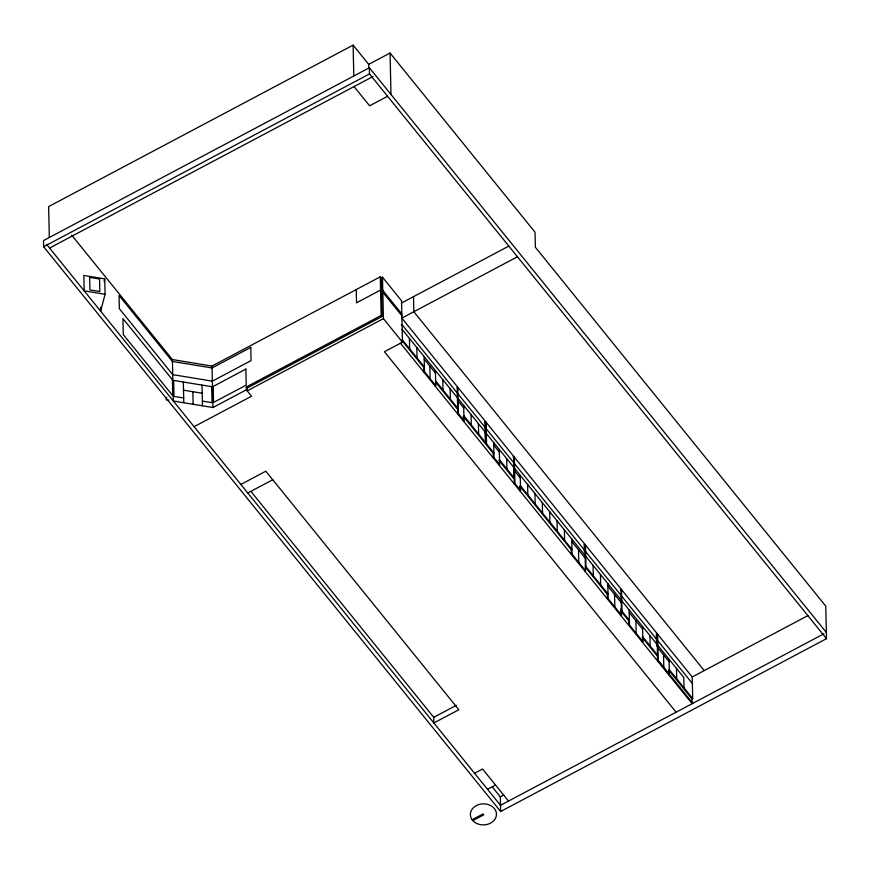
<?xml version="1.0" encoding="UTF-8"?>
<svg xmlns="http://www.w3.org/2000/svg" width="870" height="870" viewBox="0 0 870 870"><rect width="100%" height="100%" fill="white"/><g stroke="black" fill="none" stroke-linecap="round" stroke-linejoin="round"><path stroke-width="1.3" d="M104.052 281.488L104.737 278.889L83.835 275.464L84.183 290.841L105.085 294.277L100.626 311.166L100.539 307.317M166.735 397.329L166.083 399.787L168.726 400.222M368.782 68.382L368.684 64.369L353.111 45.12L48.622 206.614L49.318 237.369M368.684 64.369L390.054 53.037L535.028 232.203L535.376 247.276L825.76 606.129L826.5 638.678L500.641 811.503L43.641 246.754L43.5 240.577L369.358 67.751L826.359 632.501M43.641 246.754L369.5 73.928L369.358 67.751M49.557 248.059L373.045 76.495M387.433 96.374L369.63 105.825L354.046 86.565M71.666 235.096L172.391 359.571L212.008 366.074L380.277 276.823L381.147 277.9L382.017 316.517L247.134 388.053L247.2 390.88L383.42 318.637L382.474 277.182L381.147 277.9M401.483 303.032L508.819 246.101M194.108 426.681L251.528 396.231L246.34 389.814L246.275 386.987L381.158 315.451L380.277 276.823M172.391 359.571L173.326 401.016L212.954 407.519L246.34 389.814M517.498 256.748L401.831 318.105L457.218 386.552L457.729 414L458.392 413.642L457.794 387.27L457.131 387.628M401.309 324.967L401.973 324.619L457.37 393.077M382.474 277.182L401.516 300.715L402.462 342.16L384.431 351.73L676.12 712.182M424.147 356.602L424.495 371.751L423.831 372.11L423.723 367.401L424.386 367.042L402.321 339.768M240.838 484.449L265.818 471.192L458.838 709.724L433.858 722.97L433.728 717.315L251.049 491.572M435.076 386.008L435.75 385.66L435.402 370.511M247.765 492.996L272.745 479.751M457.272 394.143L457.946 393.784L485.645 428.018L484.971 428.366L486.221 428.725L513.92 462.949M463.677 405.453L464.025 420.601L463.351 420.949L463.275 417.415M457.794 387.27L485.493 421.493L484.829 421.852L485.775 439.176M485.406 422.57L486.069 422.211L513.768 456.435L514.257 478.108L513.594 478.456L498.88 460.273L499.543 459.925L514.257 478.108M485.982 443.167L485.319 443.515L463.242 416.241L463.917 415.893L485.982 443.167L485.493 421.493M486.069 422.211L486.558 443.874L485.895 444.233L493.257 453.324L493.355 458.033L494.029 457.674L493.681 442.525M493.257 453.324L493.921 452.965L486.558 443.874M513.768 456.435L513.104 456.793L514.344 457.152L584.89 544.326L585.488 570.698L584.814 571.057M499.304 449.485L499.652 464.634L498.988 464.982L498.934 462.633M513.822 464.025L514.496 463.666L585.031 550.84L584.368 551.199L585.608 551.558L621.104 595.406L620.43 595.765M514.344 457.152L514.942 483.524L514.279 483.883L513.92 467.995M520.227 475.324L520.575 490.484L519.901 490.832L519.825 487.298M571.296 549.764L571.96 549.416L520.467 485.764L519.792 486.123L571.296 549.764L571.405 554.473L572.068 554.125L571.731 538.976M584.368 551.199L584.216 544.674L584.89 544.326M584.944 551.906L584.792 545.392L585.466 545.033L620.952 588.892L621.55 615.264L620.886 615.623L620.734 609M585.466 545.033L585.956 566.707L585.293 567.055L607.358 594.33L607.467 599.038L608.13 598.69L607.793 583.542M607.358 594.33L608.032 593.982L585.956 566.707M620.288 589.251L620.952 588.892M620.865 589.958L621.528 589.61L657.013 633.458L657.502 655.121L656.839 655.48L642.125 637.297M621.006 596.472L621.68 596.124L657.165 639.972L656.491 640.331L657.067 641.038L657.742 640.69L692.357 683.472M621.528 589.61L622.017 611.273L621.354 611.621L628.705 620.712L628.814 625.421L629.488 625.073L629.14 609.924M433.728 717.315L456.326 705.331M628.705 620.712L629.38 620.364L622.017 611.273M657.013 633.458L656.35 633.817L657.187 646.334M642.234 642.006L642.897 641.647L642.56 626.498M656.926 634.524L657.589 634.176L692.215 676.958L692.705 698.621L692.041 698.98L692.139 703.689L400.461 343.226M669.095 659.297L669.443 674.457L668.78 674.805L668.671 670.096L669.334 669.737L692.705 698.621M474.541 773.234L482.546 768.993L508.515 801.074M692.215 676.958L807.893 615.601M487.526 789.286L495.53 785.034M500.641 811.503L500.315 796.855L503.741 795.028M472.138 819.725L483.057 813.939L483.763 814.82L472.845 820.606M823.977 633.762L500.5 805.326L46.534 244.318M183.516 390.173L202.188 393.24M183.69 398.025L174 396.437L173.641 380.418L211.704 386.671L212.062 402.679L202.373 401.092M369.5 73.928L826.5 638.678M704.232 670.585L413.848 311.732L413.5 296.659M401.82 313.94L382.778 290.417L381.441 291.124L380.581 290.047L356.537 302.803L356.243 289.579M382.822 292.255L401.864 315.788M584.216 544.674L584.792 545.392M402.081 329.328L457.479 397.786M458.055 398.493L485.754 432.727M486.33 433.434L514.029 467.668M514.605 468.375L585.14 555.549M585.717 556.267L621.202 600.115M621.778 600.833L657.274 644.681M657.85 645.399L683.809 677.48L684.048 687.931M424.212 359.19L435.468 373.099M458.109 401.081L463.732 408.041M493.747 445.114L499.369 452.074M514.659 470.964L520.282 477.924M571.786 541.564L585.205 558.138M607.847 586.13L621.267 602.703M629.195 612.513L642.615 629.086M657.905 647.9L669.16 661.809M435.642 380.951L457.707 408.226L457.044 408.574L435.826 382.354M642.789 636.938L657.502 655.121M402.495 341.171L423.723 367.401M668.671 670.096L692.041 698.98M381.158 315.451L382.017 316.517M383.42 318.637L402.462 342.16M424.495 371.751L435.75 385.66M458.392 413.642L464.025 420.601M494.029 457.674L499.652 464.634M514.942 483.524L520.575 490.484M572.068 554.125L585.488 570.698M608.13 598.69L621.55 615.264M629.488 625.073L642.897 641.647M692.814 703.33L658.188 660.547L657.589 634.176M246.275 386.987L247.134 388.053M492.202 786.817L500.315 796.855M669.16 674.598L658.188 660.547L657.524 660.906L657.372 654.283M676.458 668.388L676.697 678.839M663.527 654.849L663.821 667.497M656.404 636.416L656.611 645.377M649.912 635.589L650.151 646.029M635.905 620.799L636.188 633.36M614.557 594.417L614.84 606.977M600.43 574.45L600.67 584.89M593.079 565.359L593.307 575.799M578.496 549.851L578.778 562.411M564.369 529.884L564.608 540.324M557.007 520.793L557.246 531.233M549.655 511.69L549.894 522.141M542.293 502.599L542.532 513.05M534.941 493.507L535.18 503.947M527.579 484.416L527.818 494.856M506.666 458.577L506.905 469.017M485.036 430.889L485.232 439.731M478.391 423.636L478.63 434.076M471.04 414.544L471.268 424.984M450.116 388.694L450.355 399.134M442.765 379.603L442.993 390.043M429.834 366.15L430.117 378.7M416.795 347.511L417.034 357.951M409.433 338.419L409.672 348.859M390.054 53.037L390.989 94.493M353.111 45.12L353.807 75.875M212.008 366.074L212.954 407.519M202.003 385.073L202.482 405.801M192.857 391.707L193.14 404.267M183.331 382.006L183.798 402.734M104.737 278.889L105.085 294.277M250.777 347.413L212.052 367.956L172.434 361.452L119.059 295.495L119.353 308.676L172.728 374.644L212.345 381.147L251.082 360.604L250.777 347.413M245.862 369.087L213.15 386.443L213.509 402.451L246.232 385.105L245.862 369.087M99.539 278.976L89.643 277.356L89.925 289.917L99.822 291.537L99.539 278.976M473.476 821.28L471.627 818.996A13.05 10.516 -1.3 0 1 483.307 803.858A13.05 10.516 -1.3 0 1 495.28 818.659A13.05 10.516 -1.3 0 1 473.476 821.28M172.423 379.755L122.953 318.616L123.312 334.624L172.793 395.774L172.423 379.755"/></g></svg>
